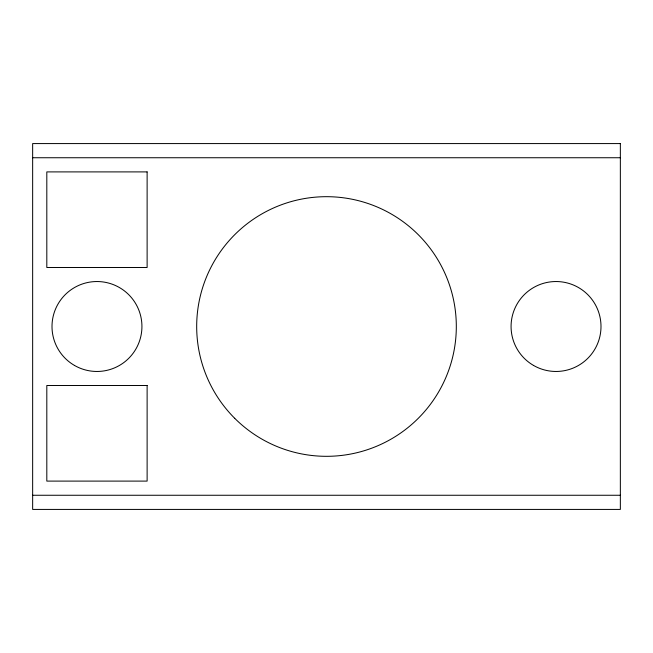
<?xml version="1.0" encoding="UTF-8"?>
<svg xmlns="http://www.w3.org/2000/svg" width="653" height="653" viewBox="0 0 653 653"><rect width="100%" height="100%" fill="white"/><g stroke="black" fill="none" stroke-linecap="round" stroke-linejoin="round"><path stroke-width="0.98" d="M32.65 157.74L620.35 157.74M32.65 495.26L620.35 495.26M620.35 143.578L32.65 143.578L32.65 509.422L620.35 509.422L620.35 143.578M147.121 171.902L46.812 171.902L46.812 267.493L147.121 267.493L147.121 171.902M147.121 385.507L46.812 385.507L46.812 481.098L147.121 481.098L147.121 385.507M234.705 418.295A129.816 129.816 0 0 0 451.892 360.097A129.816 129.816 0 0 0 292.903 201.108A129.816 129.816 0 0 0 234.705 418.295M533.55 365.435A44.959 44.959 0 0 0 600.997 326.5A44.959 44.959 0 0 0 533.55 287.565A44.959 44.959 0 0 0 533.55 365.435M74.483 365.435A44.959 44.959 0 0 0 141.93 326.5A44.959 44.959 0 0 0 74.483 287.565A44.959 44.959 0 0 0 74.483 365.435"/></g></svg>
